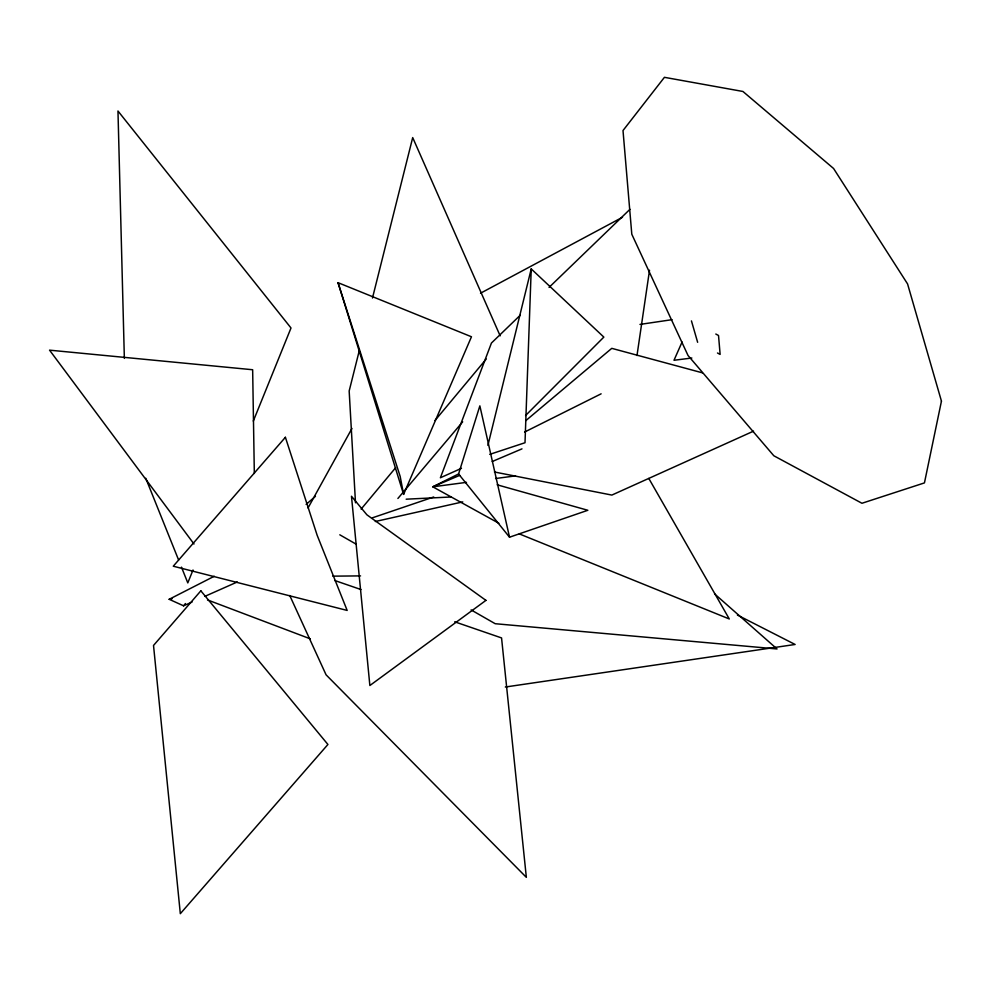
<?xml version="1.0" encoding="UTF-8"?>
<svg xmlns="http://www.w3.org/2000/svg" width="991" height="991" viewBox="0 0 991 991"><rect width="100%" height="100%" fill="white"/><g stroke="black" fill="none" stroke-linecap="round" stroke-linejoin="round"><path stroke-width="1.49" d="M525.564 415.526L603.841 337.101L531.226 268.92L525.007 442.729L489.74 454.374M636.99 355.521L649.526 270.184M487.906 445.368L531.226 268.92M359.324 350.492L349.166 390.974L355.496 502.771M372.48 298.018L412.702 137.588L500.158 335.85M498.845 523.248L432.782 486.816L458.573 473.971L479.855 405.864L509.523 537.196L587.836 510.278L497.197 484.822M193.022 569.998L187.794 582.894L181.464 567.125M253.312 421.064L291.007 327.984L117.966 111.004L124.358 358.395M403.597 494.398L471.468 336.767L338.03 282.67L403.597 494.398L400.178 476.448L338.03 282.67M682.093 341.994L673.991 360.278L691.854 358.011M308.04 507.949L351.966 428.434M214.267 576.266L169.164 599.295L183.558 605.811L185.453 603.531M361.12 509.114L395.607 467.752M435.024 420.469L486.259 359.015M397.899 498.473L462.686 421.819M520.25 315.225L491.437 343.035L440.388 477.761L461.484 468.309M549.051 287.415L629.942 209.324M306.108 504.407L315.46 496.318M525.738 420.692L611.769 348.349L702.371 372.814M480.524 293.212L622.509 217.252M524.598 432.051L601.128 393.823M753.544 431.147L611.856 495.079L494.435 472.001M183.558 605.811L192.056 602.045M204.778 596.396L237.32 581.965M459.688 475.37L432.782 486.816L466.488 482.357M492.254 461.509L521.984 448.861M372.467 517.798L433.711 496.986M375.316 521.514L462.76 501.892M169.164 599.295L172.149 598.688M639.975 324.416L672.071 319.672M505.336 687.023L795.116 644.472L737.403 615.039M495.599 478.517L515.506 475.878M406.174 499.191L450.979 496.986M332.815 576.155L360.551 575.895M334.661 580.478L361.009 589.558M454.708 621.803L501.557 637.931L526.345 877.345L326.076 674.821L289.744 595.492M207.491 599.914L310.294 638.836M519.309 533.901L729.289 618.966L648.795 478.43M715.812 334.029L718.525 335.491L720.123 354.419L717.484 352.994M339.802 534.806L355.88 544.009M471.097 609.911L495.203 623.711L777.043 648.969L714.561 593.869M458.573 473.971L509.523 537.196M193.988 543.997L49.55 350.157L252.655 369.742L254.328 473.45M145.764 478.257L178.591 559.952M691.445 320.898L697.639 342.304M941.45 401.132L924.442 482.902L861.947 503.267L773.822 455.761L688.014 355.472L631.8 234.235L623.005 130.539L664.428 77.323L742.928 91.469L833.567 168.482L907.57 283.921L941.45 401.132M200.851 590.834L153.518 645.451L180.325 913.677L327.922 744.476L200.851 590.834M285.396 437.291L173.264 566.208L347.16 610.431L317.157 535.289L285.396 437.291M485.937 600.373L369.866 685.524L351.471 496.243L366.93 514.837L485.937 600.373"/></g></svg>
